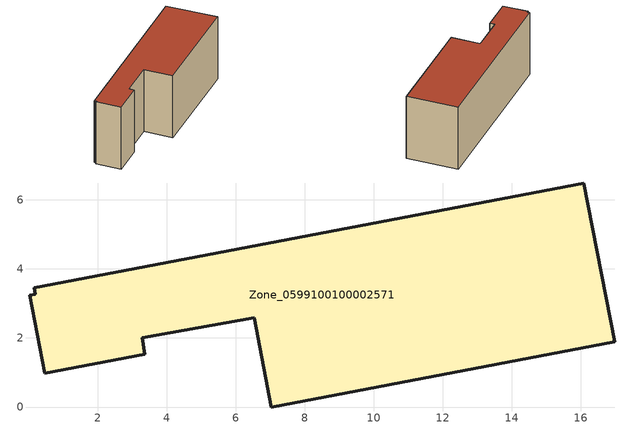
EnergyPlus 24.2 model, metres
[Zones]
Zone_0599100100002571
 floor ground (C_G): 3.29,2 3.37,1.52 0.47,0.97 0.04,3.24 0.19,3.27 0.16,3.46 16.09,6.49 16.98,1.89 7.03,0 6.54,2.59 z1.77
 wall outside (C_F): 3.37,1.52 3.29,2 6.54,2.59 7.03,0 16.98,1.89 16.09,6.49 0.16,3.46 0.19,3.27 0.04,3.24 0.47,0.97 3.37,1.52 z1.77:7.9
 roof outside (C_R): 0.04,3.24 0.47,0.97 3.37,1.52 3.29,2 6.54,2.59 7.03,0 16.98,1.89 16.09,6.49 0.16,3.46 0.19,3.27 z7.9
[BUILDING]
Pand.0599100100002571: North Axis=0; Terrain=City; Loads Convergence Tolerance Value=0.04; Temperature Convergence Tolerance Value=0.4; Solar Distribution=FullExterior; Maximum Number of Warmup Days=25; Minimum Number of Warmup Days=1
[Site:Location]
Rotterdam.The.Hague.AP_ZH_NLD Design_Conditions: Latitude=51.96; Longitude=4.45; Time Zone=1; Elevation=-4.5
[SITE:GROUNDTEMPERATURE:BUILDINGSURFACE]
18, 18, 18, 18, 18, 18, 18, 18, 18, 18, 18, 18
[MATERIAL] Thermal Absorptance=0.9; Solar Absorptance=0.7; Visible Absorptance=0.7
Name | Roughness | Thickness | Conductivity | Density | Specific Heat
G.TI.1946 | MediumSmooth | 0.15 | 1 | 540 | 1210
F.TI.1946 | Rough | 0.3 | 0.857143 | 1920 | 840
R.TI.1946 | MediumRough | 0.2 | 0.1 | 1500 | 1000
[CONSTRUCTION]
C_G: G.TI.1946
C_F: F.TI.1946
C_R: R.TI.1946
[ZONE]
Zone_0599100100002571: Type=1; Multiplier=1; Ceiling Height=Autocalculate; Volume=Autocalculate; Floor Area=autocalculate; Part of Total Floor Area=Yes
[ZONEINFILTRATION:DESIGNFLOWRATE]
Infil_Zone_0599100100002571: Zone or ZoneList or Space or SpaceList=Zone_0599100100002571; Schedule=AlwaysOn; Design Flow Rate Calculation Method=Flow/Area; Flow Rate per Floor Area=0.003; Constant Term Coefficient=1; Temperature Term Coefficient=0; Velocity Term Coefficient=0; Velocity Squared Term Coefficient=0
[HVACTEMPLATE:ZONE:IDEALLOADSAIRSYSTEM]
Zone_0599100100002571: Maximum Heating Supply Air Temperature=50; Minimum Cooling Supply Air Temperature=13; Maximum Heating Supply Air Humidity Ratio=0.0156; Minimum Cooling Supply Air Humidity Ratio=0.0077; Heating Limit=NoLimit; Cooling Limit=NoLimit; Dehumidification Control Type=ConstantSensibleHeatRatio; Cooling Sensible Heat Ratio=0.7; Dehumidification Setpoint=60; Humidification Control Type=None; Humidification Setpoint=30; Outdoor Air Method=None; Outdoor Air Flow Rate per Person=0.00944; Outdoor Air Flow Rate per Zone Floor Area=0; Outdoor Air Flow Rate per Zone=0; Demand Controlled Ventilation Type=None; Outdoor Air Economizer Type=NoEconomizer; Heat Recovery Type=None; Sensible Heat Recovery Effectiveness=0.7; Latent Heat Recovery Effectiveness=0.65
[ZONECONTROL:THERMOSTAT]
ThermostatControl_Zone_0599100100002571: Zone or ZoneList=Zone_0599100100002571; Control Type Schedule=DualSetpointControlType; Control 1=Thermostat_Zone_0599100100002571; Temperature Difference Between Cutout And Setpoint=0
[THERMOSTATSETPOINT:DUALSETPOINT]
Thermostat_Zone_0599100100002571: Heating Setpoint Temperature Schedule=HeatingSetpoint_Zone_0599100100002571; Cooling Setpoint Temperature Schedule=CoolingSetpoint_Zone_0599100100002571
[SCHEDULE:COMPACT]
HeatingSetpoint_Zone_0599100100002571: Through: 12/31, For: AllDays, Until: 24:00, 21
CoolingSetpoint_Zone_0599100100002571: Through: 12/31, For: AllDays, Until: 24:00, 24
DualSetpointControlType: Through: 12/31, For: AllDays, Until: 24:00, 4
AlwaysOn: Through: 12/31, For: AllDays, Until: 24:00, 1
